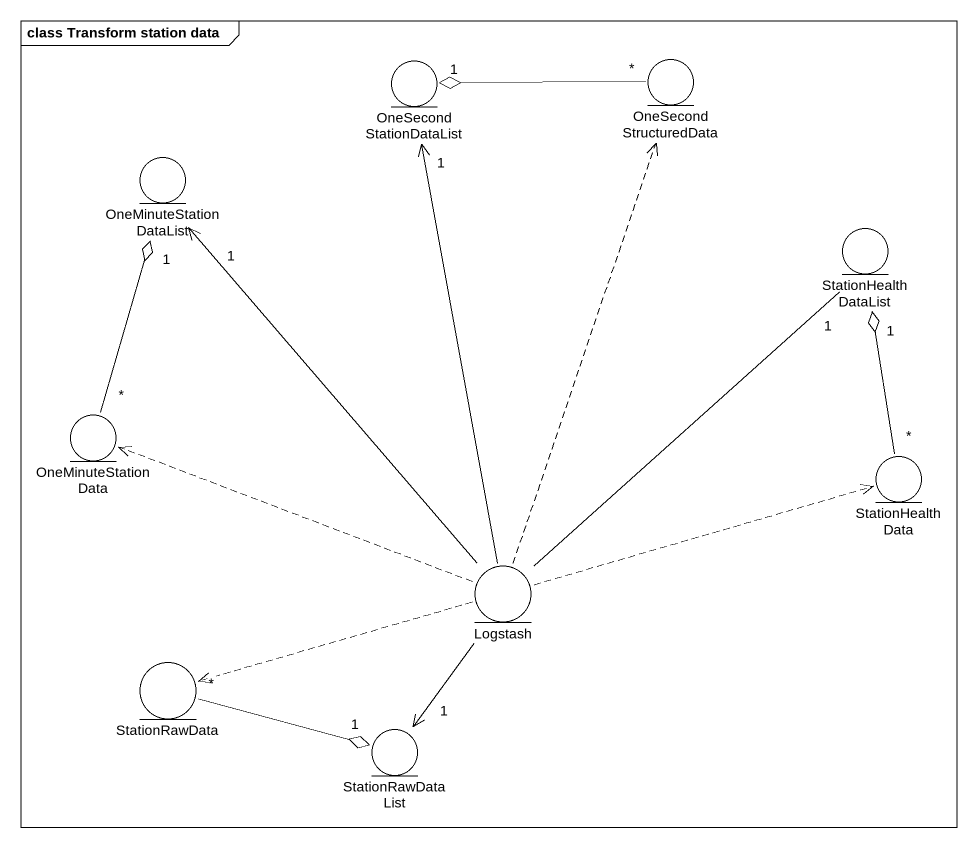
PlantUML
@startuml
mainframe class Transform station data
entity OneSecondStationDataList
entity OneSecondStructuredData
entity OneMinuteStationDataList
entity StationHealthDataList
entity OneMinuteStationData
entity StationHealthData
entity Logstash
entity StationRawData
entity StationRawDataList
OneSecondStructuredData "*" -left-o "1" OneSecondStationDataList
OneMinuteStationData "*" -up-o "1" OneMinuteStationDataList
StationHealthData "*" -up-o "1" StationHealthDataList
Logstash -up-> "1" OneSecondStationDataList
Logstash .up.> OneSecondStructuredData
Logstash -up-> "1" OneMinuteStationDataList
Logstash -up- "1" StationHealthDataList
Logstash .left.> OneMinuteStationData
Logstash .right.> StationHealthData
Logstash .left.> StationRawData
Logstash --> "1" StationRawDataList
StationRawData "*" -right-o "1" StationRawDataList
@enduml
